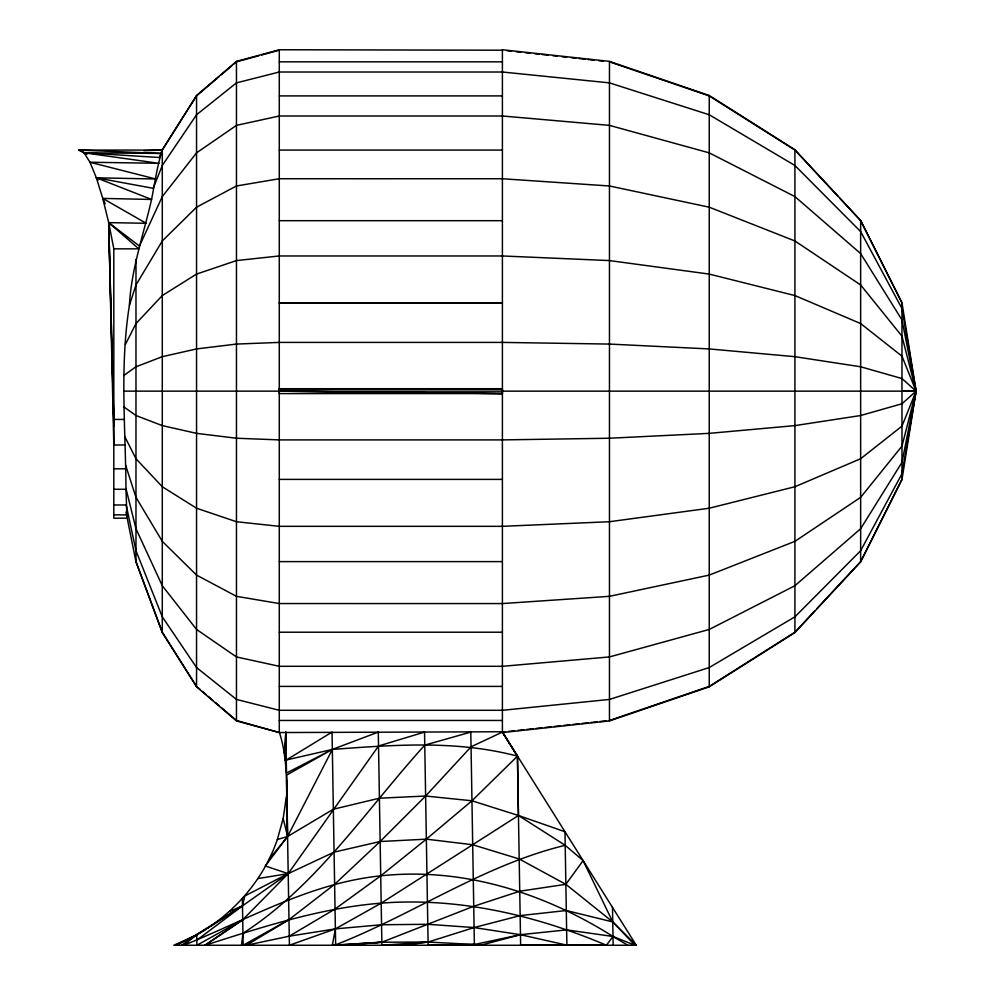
<?xml version="1.0" encoding="UTF-8"?>
<svg xmlns="http://www.w3.org/2000/svg" width="995" height="995" viewBox="0 0 995 995"><rect width="100%" height="100%" fill="white"/><g stroke="black" fill="none" stroke-linecap="round" stroke-linejoin="round"><path stroke-width="1.49" d="M221.201 707.445L236.462 720.467L279.284 732.556L236.462 720.927L196.55 686.811L162.284 632.559L135.979 561.852L125.979 512.015M126.9 516.43L125.967 488.495C125.581 427.415 119.711 366.148 129.4 305.365C131.34 268.899 143.516 234.683 151.576 199.46C154.785 182.844 157.285 165.829 162.284 149.748L196.55 95.495L236.462 61.379L279.284 49.75L502.4 50.21M502.4 732.556L502.4 50.21M505.46 731.748L279.284 732.556L279.284 388.722L502.4 388.709M627.82 945.25L612.995 936.482L606.428 945.25C535.534 915.176 458.521 897.092 381.185 903.149C320.639 907.913 262.692 926.905 205.181 945.25L242.73 919.79L288.189 873.647L244.82 895.96L242.494 905.836L196.724 934.604L175.555 945.25C222.246 925.984 260.864 887.59 277.344 839.506L287.567 836.521L333.35 809.233L379.418 798.201L425.624 796.025L471.953 800.788L518.445 815.49L565.197 845.302L583.107 860.6L612.746 921.93L634.984 945.25L612.995 936.482L566.628 929.877L520.46 934.703L480.672 945.25L474.379 944.504L428.148 945.25L424.542 732.084L378.535 746.001L288.189 873.647L242.494 905.836L212.42 925.101L193.739 936.394L173.789 945.25L636.265 945.25L612.746 921.93L565.856 884.319L519.179 858.971L472.7 844.743L426.357 839.158L380.14 841.521L334.071 852.143L288.189 873.647L265.255 865.973L287.567 836.521C284.881 801.684 290.329 765.926 279.284 732.084M284.359 753.327L285.801 732.084L285.105 760.255L332.342 749.434L378.299 732.084L381.893 945.25L428.086 942.041L474.379 944.504L520.46 934.703L566.889 945.163L606.428 945.25M241.511 945.25L242.954 933.322C317.318 885.314 366.247 809.681 424.765 745.131L470.797 732.084L474.391 945.25M277.344 839.506L283.177 818.462L286.311 796.858M502.4 732.556L609.462 720.927L709.236 686.811L794.918 632.559L860.65 561.852L901.98 479.503L916.072 391.159L901.98 302.803L860.65 220.455L794.918 149.748L709.236 95.495L609.462 61.379L502.4 49.75M566.889 945.25L564.973 831.733L518.445 815.49L381.185 903.149L335.377 928.882L332.33 945.25L381.844 942.215L428.086 942.041L474.093 927.564L520.136 915.611L566.304 910.524L612.746 921.93M126.564 514.9L113.816 514.838M129.4 305.365L135.979 284.956L162.284 240.964L196.55 207.196L236.462 185.978L279.284 178.739L502.4 178.752L609.462 185.978L709.236 207.196L794.918 240.964L860.65 284.956L901.98 336.186L916.072 391.147L901.98 473.744L860.65 550.72L794.918 616.825L709.236 667.545L609.462 699.435L502.4 710.306M143.865 150.718L162.284 150.083L159.399 157.508L84.028 152.795L78.916 150.083L162.284 150.083L196.55 95.893L218.85 76.864M901.98 479.391L860.65 561.615L816.82 608.691M125.395 344.469L135.979 323.562L162.284 295.565L196.55 274.085L236.462 260.578L279.284 255.964L502.4 255.964L609.462 260.578L709.236 274.085L794.918 295.565L860.65 323.562L901.98 356.173L916.072 391.147L901.98 462.364L860.65 528.731L794.918 585.719L709.236 629.449L609.462 656.936L502.4 666.314M583.107 860.6L565.856 884.319L519.726 891.221L473.732 906.271L381.844 942.215L345.178 945.25M268.911 859.643L287.567 836.521L332.342 749.434C393.933 744.832 457.078 740.044 517.45 756.175L518.445 815.49M814.743 610.93L794.918 632.223L710.529 685.592M502.4 732.084L517.45 756.175L471.953 800.788L426.357 839.158L380.724 875.849L335.041 909.032L289.246 936.195L246.437 945.25L288.973 919.654L334.618 884.331L380.14 841.521L425.624 796.025L471.045 746.81L502.4 732.084L636.265 945.25M221.201 74.861L231.76 65.844M234.111 63.842L236.462 61.839L258.613 55.832M204.759 945.25L242.73 919.79L196.91 945.25L196.724 934.604L183.752 945.25C248.364 919.318 310.166 883.038 380.724 875.849C462.663 866.968 544.19 892.901 612.995 936.482M196.823 940.175L242.494 905.836L229.546 911.557M123.703 375.525L135.979 366.782L162.284 356.683L196.55 348.934L236.462 344.071L279.284 342.404L502.4 342.404L609.462 344.071L709.236 348.934L794.918 356.683L860.65 366.782L901.98 378.548L916.059 391.147L901.98 446.121L860.65 497.351L794.918 541.342L709.236 575.098L609.462 596.328L502.4 603.567L279.284 603.555L236.462 596.328L196.55 575.098L162.284 541.342L135.979 497.351L125.594 465.15M181.662 945.25L196.724 934.604M286.274 760.043L332.044 732.084L335.651 945.25L381.844 942.215M288.973 919.654L243.153 945.25L242.37 898.46M335.638 944.827C413.422 914.467 483.396 865.14 565.197 845.302M520.46 934.703L474.093 927.564L427.788 924.293L381.558 924.753L335.377 928.882L289.408 945.25L286.61 780.155M609.462 720.467L709.236 686.413M261.561 55.023L277.816 50.633M258.003 878.56L288.189 873.647M289.246 936.195L335.377 928.882M405.027 945.25L428.086 942.041M508.52 731.424L514.626 730.753M517.686 730.429L523.805 729.758M526.865 729.434L532.984 728.763M536.044 728.439L542.163 727.768M545.223 727.444L551.342 726.773M554.402 726.449L560.508 725.778M563.568 725.454L569.687 724.783M572.747 724.459L578.866 723.788M581.926 723.464L588.045 722.793M591.105 722.469L597.224 721.798M600.283 721.462L606.39 720.803M464.876 945.25L474.379 944.504M279.284 61.839L502.4 61.839M502.4 72.013L279.284 72.013L236.462 82.871L196.55 114.761L162.284 165.481L153.193 188.316L96.366 177.806L89.985 162.247L84.028 152.795L162.284 153.441M279.284 95.906L502.4 95.906M502.4 116.005L279.284 116.005L236.462 125.37L196.55 152.857L162.284 196.587L139.449 246.063L108.704 222.631L102.759 198.403L96.366 177.806L155.705 179L89.985 162.247L158.951 163.304L84.028 152.795L86.739 154.275M279.284 150.083L502.4 150.083M279.284 220.691L502.4 220.691M105.209 203.751L102.759 198.403L146.153 223.278L108.704 222.631L113.816 248.837L138.84 248.837L108.704 222.631L113.816 445.001L125.382 445.001M279.284 302.915L502.4 302.915M279.284 302.928L502.4 302.928M279.284 388.759L502.4 388.784L502.4 393.585L279.284 393.597L279.284 49.75M901.98 391.147L916.059 391.147L901.98 308.562L860.65 231.586L794.918 165.481L709.236 114.761L609.462 82.871L502.4 72.001M123.666 391.147L916.059 391.159L901.98 319.942L860.65 253.576L794.918 196.587L709.236 152.857L609.462 125.37L502.4 115.992M124.387 419.43L113.816 419.43L108.704 222.631L109.487 225.616M113.816 468.819L125.855 468.819M279.284 479.391L502.4 479.391M113.816 489.279L126.029 489.279M113.816 504.962L126.191 504.962M127.26 518.196L113.816 518.196L113.816 248.837M279.284 561.615L502.4 561.615M279.284 632.211L502.4 632.211M502.4 666.302L279.284 666.302L236.462 656.936L196.55 629.449L162.284 585.719L135.979 528.731L125.967 488.495M279.284 686.401L502.4 686.401M502.4 710.293L279.284 710.293L236.462 699.435L196.55 667.545L162.284 616.825L135.979 550.72L126.178 505.074M279.284 720.455L502.4 720.455M102.759 198.403L151.576 199.46L96.366 177.806L98.032 180.331M160.966 153.441L78.916 150.083L84.5 152.72M506.99 50.72L511.579 51.218M516.156 51.715L520.746 52.213M525.335 52.71L529.925 53.208M534.514 53.705L539.103 54.203M542.163 54.526L548.282 55.198M552.872 55.695L557.461 56.193M562.038 56.69L566.64 57.188M571.217 57.685L575.819 58.183M578.866 58.518L584.998 59.178M588.045 59.513L594.164 60.173M598.754 60.67L603.343 61.168M609.462 61.839L709.236 95.893M84.028 152.795L86.739 154.051M567.063 945.25L520.646 945.25L517.45 756.051M710.529 96.714L794.918 150.083L837.703 196.027M123.703 406.781L135.979 415.524L162.284 425.611L196.55 433.36L236.462 438.235L279.284 439.902L502.4 439.902L609.462 438.235L709.236 433.36L794.918 425.611L860.65 415.524L901.98 403.759L916.059 391.159L901.98 426.134L860.65 458.732L794.918 486.742L709.236 508.221L609.462 521.728L502.4 526.33L279.284 526.33L236.462 521.728L196.55 508.221L162.284 486.742L135.979 458.732L124.761 436.606M200.07 689.411L196.55 686.413L162.284 632.223L135.979 561.615M202.42 691.425L205.94 694.423M208.291 696.425L212.98 700.43M215.33 702.445L218.85 705.443M839.78 198.279L860.65 220.691L901.98 302.915L901.98 479.503M502.4 732.084L517.45 756.175M283.177 818.462L287.567 836.521L286.709 775.03L332.342 749.434L286.498 773.065L285.801 732.084M108.704 222.631L109.948 271.996M110.059 276.622L110.955 312.107M111.141 319.818L111.925 350.675M112.224 363.013L112.92 390.774M113.318 406.209L113.816 426.258M612.497 907.415L613.144 945.25M860.65 220.455L860.65 561.852M794.918 149.748L794.918 632.559M709.236 95.495L709.236 686.811M609.462 61.379L609.462 720.927M236.462 61.379L236.462 720.927M196.55 95.495L196.55 686.811M162.284 149.748L162.284 632.559M135.979 259.546L135.979 561.852M502.4 393.522L279.284 391.172L502.4 393.547"/></g></svg>
